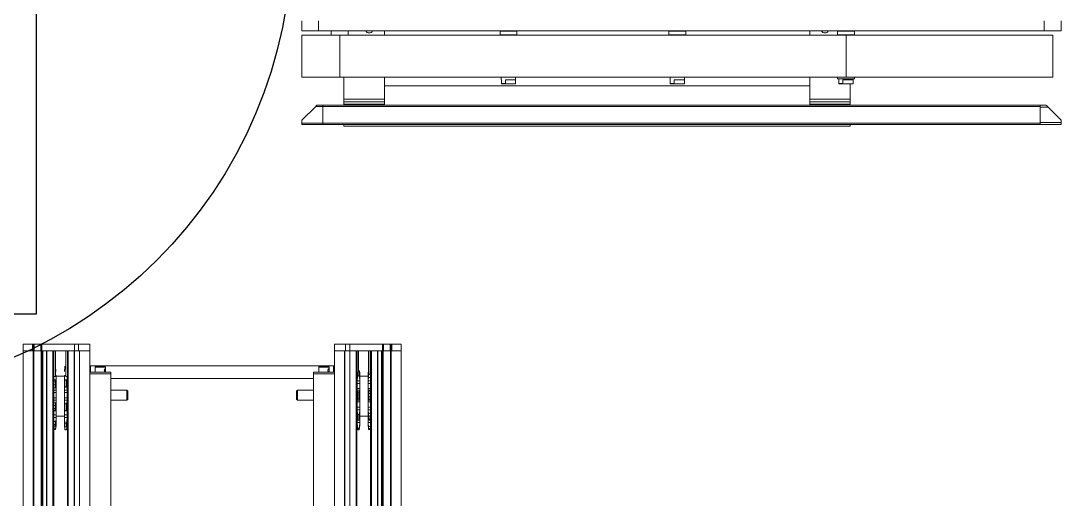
# Model space of a CAD drawing. Header units: millimetres. Extents: x -13874 to 5569, y -3136 to 4764.
# Drawn here: x 4167 to 5400, y 2787 to 3355 of the extents above; entities that cross this region are included whole.
import ezdxf

# ---------------------------------------------------------------- set-up
doc = ezdxf.new("R2010")
doc.units = ezdxf.units.MM

# ---------------------------------------------------------------- blocks, each defined once
blk = doc.blocks.new('rhryh')
at = {"color": 2, "elevation": -692.2}
blk.add_lwpolyline([(88564.2, 108253.9), (89464.2, 108253.9), (89464.2, 108293.9), (88564.2, 108293.9)], close=True, dxfattribs=at)
at = {"color": 1}
blk.add_circle((89014.2, 108497.4, -909), 546.2, dxfattribs=at)
blk = doc.blocks.new('tryhytr')
at = {"color": 7, "linetype": 'Continuous', "lineweight": 15}
for p, q in [((103152.7, 67087.5, -498.1), (103752.7, 67087.5, -498.1)), ((103152.7, 67087.5, -498.1), (103152.7, 67085.5, -498.1)), ((103752.7, 67087.5, -498.1), (103752.7, 67085.5, -498.1)), ((102902.7, 67083, -498.1), (102902.7, 67085.5, -498.1)), ((102927.7, 67085.5, -498.1), (102902.7, 67085.5, -498.1)), ((102927.7, 67083, -498.1), (102902.7, 67083, -498.1)), ((102902.7, 67080.5, -498.1), (102902.7, 67083, -498.1)), ((102918.2, 67065, -498.1), (102902.7, 67080.5, -498.1)), ((103777.7, 67085.5, -498.1), (102927.7, 67085.5, -498.1)), ((102927.7, 67084, -498.1), (102927.7, 67085.5, -498.1)), ((103777.7, 67084, -498.1), (102927.7, 67084, -498.1)), ((102927.7, 67064, -498.1), (102927.7, 67084, -498.1)), ((103777.7, 67085.5, -498.1), (103802.7, 67085.5, -498.1)), ((103777.7, 67085.5, -498.1), (103777.7, 67084, -498.1)), ((103777.7, 67084, -498.1), (103777.7, 67085.5, -498.1)), ((103777.7, 67084, -498.1), (103802.7, 67084, -498.1)), ((103777.7, 67084, -498.1), (103777.7, 67064, -498.1)), ((103786.2, 67064, -498.1), (103802.7, 67080.5, -498.1)), ((103802.7, 67085.5, -498.1), (103802.7, 67084, -498.1)), ((103802.7, 67084, -498.1), (103802.7, 67080.5, -498.1)), ((102927.7, 67065, -498.1), (102918.2, 67065, -498.1)), ((102927.7, 67062.5, -498.1), (102920.7, 67062.5, -498.1)), ((103777.7, 67064, -498.1), (102927.7, 67064, -498.1)), ((102927.7, 67062.5, -498.1), (102927.7, 67064, -498.1)), ((103777.7, 67062.5, -498.1), (102927.7, 67062.5, -498.1)), ((103152.7, 67062.5, -498.1), (103152.7, 67061.5, -498.1)), ((103200.7, 67061.5, -498.1), (103152.7, 67061.5, -498.1)), ((103152.7, 67061.5, -498.1), (103152.7, 67058.5, -498.1)), ((103200.7, 67062.5, -498.1), (103200.7, 67061.5, -498.1)), ((103200.7, 67061.5, -498.1), (103200.7, 67058.5, -498.1)), ((103704.7, 67062.5, -498.1), (103704.7, 67061.5, -498.1)), ((103704.7, 67061.5, -498.1), (103752.7, 67061.5, -498.1)), ((103704.7, 67061.5, -498.1), (103704.7, 67058.5, -498.1)), ((103752.7, 67062.5, -498.1), (103752.7, 67061.5, -498.1)), ((103752.7, 67061.5, -498.1), (103752.7, 67058.5, -498.1)), ((103777.7, 67064, -498.1), (103777.7, 67062.5, -498.1)), ((103777.7, 67064, -498.1), (103786.2, 67064, -498.1)), ((103777.7, 67062.5, -498.1), (103777.7, 67064, -498.1)), ((103777.7, 67062.5, -498.1), (103784.7, 67062.5, -498.1)), ((103200.7, 67058.5, -498.1), (103152.7, 67058.5, -498.1)), ((103152.7, 67058.5, -498.1), (103152.7, 67055.5, -498.1)), ((103200.7, 67055.5, -498.1), (103152.7, 67055.5, -498.1)), ((103152.7, 67055.5, -498.1), (103152.7, 67037.5, -498.1)), ((103200.7, 67058.5, -498.1), (103200.7, 67055.5, -498.1)), ((103200.7, 67055.5, -498.1), (103200.7, 67029.5, -498.1)), ((103704.7, 67058.5, -498.1), (103752.7, 67058.5, -498.1)), ((103704.7, 67058.5, -498.1), (103704.7, 67055.5, -498.1)), ((103704.7, 67055.5, -498.1), (103752.7, 67055.5, -498.1)), ((103704.7, 67055.5, -498.1), (103704.7, 67029.5, -498.1)), ((103752.7, 67058.5, -498.1), (103752.7, 67055.5, -498.1)), ((103752.7, 67055.5, -498.1), (103752.7, 67029.5, -498.1)), ((103149.3, 67032.5, -498.1), (103149.3, 67037, -498.1)), ((103160.9, 67037.5, -498.1), (103149.7, 67037.5, -498.1)), ((103160.9, 67037.5, -498.1), (103165.6, 67037.5, -498.1)), ((103161.4, 67037, -498.1), (103160.9, 67037.5, -498.1)), ((103166.1, 67037, -498.1), (103161.4, 67037, -498.1)), ((103161.4, 67037, -498.1), (103161.4, 67032.5, -498.1)), ((103166.1, 67032.5, -498.1), (103166.1, 67037, -498.1)), ((103200.7, 67039.5, -498.1), (103704.7, 67039.5, -498.1)), ((103349.3, 67032.5, -498.1), (103349.3, 67037, -498.1)), ((103360.9, 67037.5, -498.1), (103349.7, 67037.5, -498.1)), ((103360.9, 67037.5, -498.1), (103365.6, 67037.5, -498.1)), ((103361.4, 67037, -498.1), (103360.9, 67037.5, -498.1)), ((103366.1, 67037, -498.1), (103361.4, 67037, -498.1)), ((103361.4, 67037, -498.1), (103361.4, 67032.5, -498.1)), ((103366.1, 67032.5, -498.1), (103366.1, 67037, -498.1)), ((103549.3, 67032.5, -498.1), (103549.3, 67037, -498.1)), ((103560.9, 67037.5, -498.1), (103549.7, 67037.5, -498.1)), ((103560.9, 67037.5, -498.1), (103565.6, 67037.5, -498.1)), ((103561.4, 67037, -498.1), (103560.9, 67037.5, -498.1)), ((103566.1, 67037, -498.1), (103561.4, 67037, -498.1)), ((103561.4, 67037, -498.1), (103561.4, 67032.5, -498.1)), ((103566.1, 67032.5, -498.1), (103566.1, 67037, -498.1)), ((102912.7, 67029.5, -498.1), (102912.7, 66979.5, -498.1)), ((103157.7, 67029.5, -498.1), (102912.7, 67029.5, -498.1)), ((103147.7, 67031.5, -498.1), (103147.7, 67029.5, -498.1)), ((103167.7, 67031.5, -498.1), (103147.7, 67031.5, -498.1)), ((103149.2, 67032.5, -498.1), (103149.2, 67031.5, -498.1)), ((103161.4, 67032.5, -498.1), (103149.2, 67032.5, -498.1)), ((103157.7, 66979.5, -498.1), (103157.7, 67029.5, -498.1)), ((103757.7, 67029.5, -498.1), (103157.7, 67029.5, -498.1)), ((103166.2, 67032.5, -498.1), (103166.1, 67032.5, -498.1)), ((103166.2, 67031.5, -498.1), (103166.2, 67032.5, -498.1)), ((103167.7, 67029.5, -498.1), (103167.7, 67031.5, -498.1)), ((103349.2, 67032.5, -498.1), (103349.2, 67029.6, -498.1)), ((103361.4, 67032.5, -498.1), (103349.2, 67032.5, -498.1)), ((103352.6, 67029.6, -498.1), (103349.2, 67029.6, -498.1)), ((103349.6, 67029.6, -498.1), (103349.6, 67029.5, -498.1)), ((103366.2, 67029.6, -498.1), (103352.6, 67029.6, -498.1)), ((103365.8, 67029.5, -498.1), (103365.8, 67029.6, -498.1)), ((103366.2, 67032.5, -498.1), (103366.1, 67032.5, -498.1)), ((103366.2, 67029.6, -498.1), (103366.2, 67032.5, -498.1)), ((103549.2, 67032.5, -498.1), (103549.2, 67029.6, -498.1)), ((103561.4, 67032.5, -498.1), (103549.2, 67032.5, -498.1)), ((103552.6, 67029.6, -498.1), (103549.2, 67029.6, -498.1)), ((103549.6, 67029.6, -498.1), (103549.6, 67029.5, -498.1)), ((103566.2, 67029.6, -498.1), (103552.6, 67029.6, -498.1)), ((103565.8, 67029.5, -498.1), (103565.8, 67029.6, -498.1)), ((103566.2, 67032.5, -498.1), (103566.1, 67032.5, -498.1)), ((103566.2, 67029.6, -498.1), (103566.2, 67032.5, -498.1)), ((103757.7, 66979.5, -498.1), (103757.7, 67029.5, -498.1)), ((103802.7, 67029.5, -498.1), (103757.7, 67029.5, -498.1)), ((103802.7, 66979.5, -498.1), (103802.7, 67029.5, -498.1)), ((103157.7, 66979.5, -498.1), (102912.7, 66979.5, -498.1)), ((103148.2, 66979.5, -498.1), (103147.7, 66979, -498.1)), ((103147.7, 66979, -498.1), (103147.7, 66975, -498.1)), ((103151.8, 66979, -498.1), (103147.7, 66979, -498.1)), ((103147.7, 66975, -498.1), (103148.2, 66974.5, -498.1)), ((103147.7, 66975, -498.1), (103167.7, 66975, -498.1)), ((103167.7, 66979, -498.1), (103151.8, 66979, -498.1)), ((103757.7, 66979.5, -498.1), (103157.7, 66979.5, -498.1)), ((103167.7, 66979, -498.1), (103167.2, 66979.5, -498.1)), ((103167.2, 66974.5, -498.1), (103167.7, 66975, -498.1)), ((103167.7, 66975, -498.1), (103167.7, 66979, -498.1)), ((103200.7, 66979.5, -498.1), (103200.7, 66974.5, -498.1)), ((103348.2, 66979.5, -498.1), (103347.7, 66979, -498.1)), ((103347.7, 66979, -498.1), (103347.7, 66975, -498.1)), ((103351.8, 66979, -498.1), (103347.7, 66979, -498.1)), ((103347.7, 66975, -498.1), (103348.2, 66974.5, -498.1)), ((103347.7, 66975, -498.1), (103367.7, 66975, -498.1)), ((103367.7, 66979, -498.1), (103351.8, 66979, -498.1)), ((103367.7, 66979, -498.1), (103367.2, 66979.5, -498.1)), ((103367.2, 66974.5, -498.1), (103367.7, 66975, -498.1)), ((103367.7, 66975, -498.1), (103367.7, 66979, -498.1)), ((103548.2, 66979.5, -498.1), (103547.7, 66979, -498.1)), ((103547.7, 66979, -498.1), (103547.7, 66975, -498.1)), ((103551.8, 66979, -498.1), (103547.7, 66979, -498.1)), ((103547.7, 66975, -498.1), (103548.2, 66974.5, -498.1)), ((103547.7, 66975, -498.1), (103567.7, 66975, -498.1)), ((103567.7, 66979, -498.1), (103551.8, 66979, -498.1)), ((103567.7, 66979, -498.1), (103567.2, 66979.5, -498.1)), ((103567.2, 66974.5, -498.1), (103567.7, 66975, -498.1)), ((103567.7, 66975, -498.1), (103567.7, 66979, -498.1)), ((103704.7, 66979.5, -498.1), (103704.7, 66974.5, -498.1)), ((103747.7, 66979.5, -498.1), (103747.7, 66974.5, -498.1)), ((103802.7, 66979.5, -498.1), (103757.7, 66979.5, -498.1)), ((103767.7, 66974.5, -498.1), (103767.7, 66979.5, -498.1)), ((102902.7, 66962.5, -498.1), (102902.7, 66974.5, -498.1)), ((102902.7, 66974.5, -498.1), (102922.7, 66974.5, -498.1)), ((102922.7, 66974.5, -498.1), (102922.7, 66962.5, -498.1)), ((102922.7, 66974.5, -498.1), (103782.7, 66974.5, -498.1)), ((103782.7, 66962.5, -498.1), (103782.7, 66974.5, -498.1)), ((103782.7, 66974.5, -498.1), (103802.7, 66974.5, -498.1)), ((103802.7, 66974.5, -498.1), (103802.7, 66962.5, -498.1))]:
    blk.add_line(p, q, dxfattribs=at)
for centre in [(103182.7, 66972.5, -498.1), (103722.7, 66972.5, -498.1)]:
    blk.add_arc(centre, 4.5, 26.3878, 153.6122, dxfattribs=at)
for points, knots in [([(102920.7, 67062.5, -498.1), (102920.7, 67062.5, -498.1), (102920.6, 67062.6, -498.1), (102920.4, 67062.8, -498.1), (102920.1, 67063.1, -498.1), (102919.7, 67063.5, -498.1), (102919.2, 67064, -498.1), (102918.8, 67064.4, -498.1), (102918.4, 67064.8, -498.1), (102918.2, 67065, -498.1)], [0, 0, 0, 0, 0.139754, 0.278865, 0.375906, 0.57127, 0.688331, 0.805336, 1, 1, 1, 1]), ([(103786.2, 67064, -498.1), (103786.1, 67063.9, -498.1), (103785.9, 67063.7, -498.1), (103785.7, 67063.5, -498.1), (103785.4, 67063.2, -498.1), (103785.2, 67063, -498.1), (103785, 67062.8, -498.1), (103784.9, 67062.7, -498.1), (103784.8, 67062.6, -498.1), (103784.7, 67062.5, -498.1), (103784.7, 67062.5, -498.1), (103784.7, 67062.5, -498.1)], [0, 0, 0, 0, 0.131349, 0.26271, 0.394134, 0.523246, 0.630102, 0.720922, 0.79954, 0.941331, 1, 1, 1, 1]), ([(103149.7, 67037.5, -498.1), (103149.7, 67037.5, -498.1), (103149.6, 67037.3, -498.1), (103149.4, 67037.2, -498.1), (103149.3, 67037, -498.1)], [0, 0, 0, 0, 0.01018, 1, 1, 1, 1]), ([(103165.6, 67037.5, -498.1), (103165.6, 67037.5, -498.1), (103165.8, 67037.3, -498.1), (103165.9, 67037.2, -498.1), (103166.1, 67037, -498.1)], [0, 0, 0, 0, 0.0101563, 1, 1, 1, 1]), ([(103349.7, 67037.5, -498.1), (103349.7, 67037.5, -498.1), (103349.6, 67037.3, -498.1), (103349.4, 67037.2, -498.1), (103349.3, 67037, -498.1)], [0, 0, 0, 0, 0.010174, 1, 1, 1, 1]), ([(103365.6, 67037.5, -498.1), (103365.6, 67037.5, -498.1), (103365.8, 67037.3, -498.1), (103365.9, 67037.2, -498.1), (103366.1, 67037, -498.1)], [0, 0, 0, 0, 0.010174, 1, 1, 1, 1]), ([(103549.7, 67037.5, -498.1), (103549.7, 67037.5, -498.1), (103549.6, 67037.3, -498.1), (103549.4, 67037.2, -498.1), (103549.3, 67037, -498.1)], [0, 0, 0, 0, 0.010174, 1, 1, 1, 1]), ([(103565.6, 67037.5, -498.1), (103565.6, 67037.5, -498.1), (103565.8, 67037.3, -498.1), (103565.9, 67037.2, -498.1), (103566.1, 67037, -498.1)], [0, 0, 0, 0, 0.010174, 1, 1, 1, 1])]:
    blk.add_open_spline(points, degree=3, knots=knots, dxfattribs=at)

msp = doc.modelspace()

# ---------------------------------------------------------------- linework, layer by layer
at = {"color": 7, "linetype": 'Continuous', "lineweight": 15}
for p, q in [((4169.9, 2971.1, 800.6), (4169.9, 2963.1, 800.6)), ((4169.9, 2971.1, 800.6), (4180.9, 2971.1, 800.6)), ((4180.9, 2963.1, 800.6), (4169.9, 2963.1, 800.6)), ((4169.9, 2613.1, 800.6), (4169.9, 2963.1, 800.6)), ((4180.9, 2963.1, 800.6), (4180.9, 2971.1, 800.6)), ((4180.9, 2971.1, 800.6), (4181.9, 2971.1, 800.6)), ((4181.9, 2963.1, 800.6), (4180.9, 2963.1, 800.6)), ((4181.9, 2963.1, 800.6), (4181.9, 2971.1, 800.6)), ((4181.9, 2971.1, 800.6), (4182.9, 2971.1, 800.6)), ((4181.9, 2963.1, 800.6), (4181.9, 1963.1, 800.6)), ((4182.4, 2963.1, 800.6), (4181.9, 2963.1, 800.6)), ((4191.4, 2963.1, 800.6), (4182.4, 2963.1, 800.6)), ((4182.4, 2963.1, 800.6), (4182.4, 1963.1, 800.6)), ((4182.9, 2971.1, 800.6), (4182.9, 2963.1, 800.6)), ((4182.9, 2971.1, 800.6), (4190.9, 2971.1, 800.6)), ((4190.9, 2963.1, 800.6), (4182.9, 2963.1, 800.6)), ((4190.9, 2963.1, 800.6), (4190.9, 2971.1, 800.6)), ((4190.9, 2971.1, 800.6), (4191.9, 2971.1, 800.6)), ((4191.4, 2963.1, 800.6), (4191.4, 1963.1, 800.6)), ((4191.9, 2963.1, 800.6), (4191.4, 2963.1, 800.6)), ((4191.9, 2971.1, 800.6), (4191.9, 2963.1, 800.6)), ((4191.9, 2971.1, 800.6), (4230.7, 2971.1, 800.6)), ((4191.9, 2963.1, 800.6), (4191.9, 1963.1, 800.6)), ((4230.7, 2963.1, 800.6), (4191.9, 2963.1, 800.6)), ((4192.2, 2963.1, 800.6), (4192.2, 1963.1, 800.6)), ((4192.9, 2963.1, 800.6), (4192.9, 1963.1, 800.6)), ((4193.2, 2963.1, 800.6), (4193.2, 1963.1, 800.6)), ((4197.7, 2963.1, 800.6), (4197.7, 1963.1, 800.6)), ((4197.9, 2963.1, 800.6), (4197.9, 1963.1, 800.6)), ((4205.1, 2963.1, 800.6), (4197.9, 2963.1, 800.6)), ((4205.1, 2963.1, 800.6), (4205.1, 1963.1, 800.6)), ((4206.1, 2963.1, 800.6), (4206.1, 1963.1, 800.6)), ((4208.1, 2963.1, 800.6), (4208.1, 2932.9, 800.6)), ((4208.4, 2963.1, 800.6), (4208.4, 2933, 800.6)), ((4220.4, 2963.1, 800.6), (4220.4, 2933, 800.6)), ((4220.7, 2963.1, 800.6), (4220.7, 2932.9, 800.6)), ((4222.4, 1963.1, 800.6), (4222.4, 2963.1, 800.6)), ((4223.4, 2963.1, 800.6), (4223.4, 1963.1, 800.6)), ((4230.5, 2963.1, 800.6), (4223.4, 2963.1, 800.6)), ((4230.5, 2963.1, 800.6), (4230.5, 1963.1, 800.6)), ((4230.7, 2963.1, 800.6), (4230.7, 2971.1, 800.6)), ((4230.7, 2971.1, 800.6), (4235.7, 2971.1, 800.6)), ((4235.7, 2963.1, 800.6), (4230.7, 2963.1, 800.6)), ((4230.8, 2963.1, 800.6), (4230.8, 1963.1, 800.6)), ((4235.7, 2963.1, 800.6), (4230.8, 2963.1, 800.6)), ((4235.7, 2963.1, 800.6), (4235.7, 2971.1, 800.6)), ((4235.7, 2971.1, 800.6), (4248.9, 2971.1, 800.6)), ((4235.7, 2963.1, 800.6), (4248.9, 2963.1, 800.6)), ((4236.8, 2963.1, 800.6), (4236.8, 1963.1, 800.6)), ((4248.9, 2963.1, 800.6), (4236.9, 2963.1, 800.6)), ((4236.9, 2613.1, 800.6), (4236.9, 2963.1, 800.6)), ((4248.9, 2971.1, 800.6), (4248.9, 2963.1, 800.6)), ((4248.9, 2613.1, 800.6), (4248.9, 2963.1, 800.6)), ((4538.9, 2971.1, 800.6), (4538.9, 2963.1, 800.6)), ((4552.1, 2971.1, 800.6), (4538.9, 2971.1, 800.6)), ((4550.9, 2963.1, 800.6), (4538.9, 2963.1, 800.6)), ((4538.9, 2613.1, 800.6), (4538.9, 2963.1, 800.6)), ((4552.1, 2963.1, 800.6), (4538.9, 2963.1, 800.6)), ((4550.9, 2613.1, 800.6), (4550.9, 2963.1, 800.6)), ((4551, 2963.1, 800.6), (4551, 1963.1, 800.6)), ((4552.1, 2963.1, 800.6), (4552.1, 2971.1, 800.6)), ((4557.1, 2971.1, 800.6), (4552.1, 2971.1, 800.6)), ((4552.1, 2963.1, 800.6), (4557, 2963.1, 800.6)), ((4552.1, 2963.1, 800.6), (4557.1, 2963.1, 800.6)), ((4557, 2963.1, 800.6), (4557, 1963.1, 800.6)), ((4557.1, 2963.1, 800.6), (4557.1, 2971.1, 800.6)), ((4595.9, 2971.1, 800.6), (4557.1, 2971.1, 800.6)), ((4557.1, 2963.1, 800.6), (4595.9, 2963.1, 800.6)), ((4557.2, 2963.1, 800.6), (4557.2, 1963.1, 800.6)), ((4557.2, 2963.1, 800.6), (4564.4, 2963.1, 800.6)), ((4564.4, 2963.1, 800.6), (4564.4, 1963.1, 800.6)), ((4565.4, 2963.1, 800.6), (4565.4, 1963.1, 800.6)), ((4567.4, 2963.1, 800.6), (4567.4, 2938.2, 800.6)), ((4579.4, 2963.1, 800.6), (4579.4, 2937.4, 800.6)), ((4581.7, 1963.1, 800.6), (4581.7, 2963.1, 800.6)), ((4582.7, 2963.1, 800.6), (4582.7, 1963.1, 800.6)), ((4582.7, 2963.1, 800.6), (4589.8, 2963.1, 800.6)), ((4589.8, 2963.1, 800.6), (4589.8, 1963.1, 800.6)), ((4590.1, 2963.1, 800.6), (4590.1, 1963.1, 800.6)), ((4594.6, 2963.1, 800.6), (4594.6, 1963.1, 800.6)), ((4594.8, 2963.1, 800.6), (4594.8, 1963.1, 800.6)), ((4595.6, 2963.1, 800.6), (4595.6, 1963.1, 800.6)), ((4595.9, 2971.1, 800.6), (4595.9, 2963.1, 800.6)), ((4596.9, 2971.1, 800.6), (4595.9, 2971.1, 800.6)), ((4595.9, 2963.1, 800.6), (4595.9, 1963.1, 800.6)), ((4595.9, 2963.1, 800.6), (4596.4, 2963.1, 800.6)), ((4596.4, 2963.1, 800.6), (4596.4, 1963.1, 800.6)), ((4596.4, 2963.1, 800.6), (4605.4, 2963.1, 800.6)), ((4596.9, 2963.1, 800.6), (4596.9, 2971.1, 800.6)), ((4604.9, 2971.1, 800.6), (4596.9, 2971.1, 800.6)), ((4596.9, 2963.1, 800.6), (4604.9, 2963.1, 800.6)), ((4604.9, 2971.1, 800.6), (4604.9, 2963.1, 800.6)), ((4605.9, 2971.1, 800.6), (4604.9, 2971.1, 800.6)), ((4605.4, 2963.1, 800.6), (4605.4, 1963.1, 800.6)), ((4605.4, 2963.1, 800.6), (4605.9, 2963.1, 800.6)), ((4605.9, 2963.1, 800.6), (4605.9, 2971.1, 800.6)), ((4606.9, 2971.1, 800.6), (4605.9, 2971.1, 800.6)), ((4605.9, 2963.1, 800.6), (4605.9, 1963.1, 800.6)), ((4605.9, 2963.1, 800.6), (4606.9, 2963.1, 800.6)), ((4606.9, 2963.1, 800.6), (4606.9, 2971.1, 800.6)), ((4617.9, 2971.1, 800.6), (4606.9, 2971.1, 800.6)), ((4617.9, 2963.1, 800.6), (4606.9, 2963.1, 800.6)), ((4617.9, 2971.1, 800.6), (4617.9, 2963.1, 800.6)), ((4617.9, 2613.1, 800.6), (4617.9, 2963.1, 800.6)), ((4208.5, 2941.7, 800.6), (4208.8, 2938.8, 800.6)), ((4219.4, 2943.8, 800.6), (4218.9, 2938.8, 800.6)), ((4219.4, 2944.9, 800.6), (4219.4, 2943.8, 800.6)), ((4219.4, 2943.8, 800.6), (4220.4, 2943.8, 800.6)), ((4248.9, 2944.6, 800.6), (4249.9, 2945.6, 800.6)), ((4273.9, 2938.1, 800.6), (4248.9, 2938.1, 800.6)), ((4248.9, 2936.1, 800.6), (4273.9, 2936.1, 800.6)), ((4249.9, 2945.6, 800.6), (4537.9, 2945.6, 800.6)), ((4249.9, 2938.1, 800.6), (4249.9, 2945.6, 800.6)), ((4255.4, 2944.1, 800.6), (4256.4, 2945.1, 800.6)), ((4255.4, 2938.1, 800.6), (4255.4, 2944.1, 800.6)), ((4255.4, 2944.1, 800.6), (4267.4, 2944.1, 800.6)), ((4266.4, 2945.1, 800.6), (4256.4, 2945.1, 800.6)), ((4266.4, 2945.1, 800.6), (4267.4, 2944.1, 800.6)), ((4267.4, 2944.1, 800.6), (4267.4, 2939.4, 800.6)), ((4267.4, 2939.4, 800.6), (4267.4, 2938.1, 800.6)), ((4273.9, 2936.1, 800.6), (4273.9, 2938.1, 800.6)), ((4273.9, 2936.1, 800.6), (4273.9, 2760.1, 800.6)), ((4538.9, 2938.1, 800.6), (4513.9, 2938.1, 800.6)), ((4513.9, 2938.1, 800.6), (4513.9, 2936.1, 800.6)), ((4513.9, 2936.1, 800.6), (4538.9, 2936.1, 800.6)), ((4513.9, 2760.1, 800.6), (4513.9, 2936.1, 800.6)), ((4520.4, 2944.1, 800.6), (4521.4, 2945.1, 800.6)), ((4520.4, 2938.1, 800.6), (4520.4, 2944.1, 800.6)), ((4520.4, 2944.1, 800.6), (4524.5, 2944.1, 800.6)), ((4524.8, 2945.1, 800.6), (4521.4, 2945.1, 800.6)), ((4524.5, 2944.1, 800.6), (4532.4, 2944.1, 800.6)), ((4531.4, 2945.1, 800.6), (4524.8, 2945.1, 800.6)), ((4531.4, 2945.1, 800.6), (4532.4, 2944.1, 800.6)), ((4532.4, 2944.1, 800.6), (4532.4, 2939.4, 800.6)), ((4532.4, 2939.4, 800.6), (4532.4, 2938.1, 800.6)), ((4537.9, 2945.6, 800.6), (4538.9, 2944.6, 800.6)), ((4537.9, 2945.6, 800.6), (4537.9, 2938.1, 800.6)), ((4566.4, 2937.9, 800.6), (4566.4, 2933.6, 800.6)), ((4568.3, 2940, 800.6), (4567.4, 2940, 800.6)), ((4568.3, 2933.6, 800.6), (4568.3, 2940, 800.6)), ((4568.3, 2940, 800.6), (4568.8, 2937.6, 800.6)), ((4568.9, 2937.4, 800.6), (4568.9, 2928.9, 800.6)), ((4579.2, 2939.1, 800.6), (4578.9, 2937.6, 800.6)), ((4578.9, 2937.4, 800.6), (4578.9, 2928.9, 800.6)), ((4579.3, 2939.4, 800.6), (4579.4, 2939.4, 800.6)), ((4579.4, 2935.5, 800.6), (4579.4, 2938, 800.6)), ((4581.3, 2935.5, 800.6), (4579.4, 2935.5, 800.6)), ((4581.3, 2937.9, 800.6), (4581.3, 2935.5, 800.6)), ((4206.1, 2932.9, 800.6), (4208.1, 2932.9, 800.6)), ((4206.2, 2928.3, 800.6), (4206.1, 2928.1, 800.6)), ((4206.2, 2928.3, 800.6), (4208.5, 2928.3, 800.6)), ((4206.4, 2922.8, 800.6), (4206.4, 2926.4, 800.6)), ((4206.4, 2926.4, 800.6), (4208.3, 2926.4, 800.6)), ((4208.3, 2922.8, 800.6), (4206.4, 2922.8, 800.6)), ((4208.3, 2926.4, 800.6), (4208.3, 2922.8, 800.6)), ((4208.9, 2927.8, 800.6), (4208.5, 2928.3, 800.6)), ((4208.9, 2933.9, 800.6), (4208.9, 2934.1, 800.6)), ((4208.9, 2928.9, 800.6), (4208.9, 2933.9, 800.6)), ((4208.9, 2933.1, 800.6), (4218.9, 2933.1, 800.6)), ((4208.9, 2927.8, 800.6), (4208.9, 2928.9, 800.6)), ((4208.9, 2917.4, 800.6), (4208.9, 2927.8, 800.6)), ((4218.9, 2934.1, 800.6), (4218.9, 2933.9, 800.6)), ((4218.9, 2928.9, 800.6), (4218.9, 2933.9, 800.6)), ((4221.9, 2928.9, 800.6), (4218.9, 2928.9, 800.6)), ((4218.9, 2928.9, 800.6), (4218.9, 2927.8, 800.6)), ((4218.9, 2927.8, 800.6), (4219.4, 2928.5, 800.6)), ((4218.9, 2917.4, 800.6), (4218.9, 2927.8, 800.6)), ((4219.4, 2928.5, 800.6), (4221.3, 2928.5, 800.6)), ((4219.4, 2928.5, 800.6), (4219.4, 2920.6, 800.6)), ((4220.7, 2932.9, 800.6), (4222.4, 2932.9, 800.6)), ((4221.3, 2920.6, 800.6), (4221.3, 2928.5, 800.6)), ((4221.3, 2928.5, 800.6), (4221.9, 2927.8, 800.6)), ((4221.9, 2928.9, 800.6), (4221.9, 2932.9, 800.6)), ((4221.9, 2927.8, 800.6), (4221.9, 2928.9, 800.6)), ((4221.9, 2917.4, 800.6), (4221.9, 2927.8, 800.6)), ((4513.9, 2930.6, 800.6), (4273.9, 2930.6, 800.6)), ((4566.1, 2932.9, 800.6), (4565.4, 2932.9, 800.6)), ((4566.4, 2933.6, 800.6), (4565.9, 2928.9, 800.6)), ((4565.9, 2932.9, 800.6), (4565.9, 2928.9, 800.6)), ((4565.9, 2928.9, 800.6), (4565.9, 2927.8, 800.6)), ((4568.9, 2927.8, 800.6), (4565.9, 2927.8, 800.6)), ((4565.9, 2927.8, 800.6), (4565.9, 2924.7, 800.6)), ((4565.9, 2924.7, 800.6), (4568.9, 2924.7, 800.6)), ((4565.9, 2924.7, 800.6), (4565.9, 2918.7, 800.6)), ((4568.3, 2933.6, 800.6), (4566.4, 2933.6, 800.6)), ((4568.9, 2928.9, 800.6), (4568.3, 2933.6, 800.6)), ((4578.9, 2933.1, 800.6), (4568.9, 2933.1, 800.6)), ((4568.9, 2928.9, 800.6), (4568.9, 2927.8, 800.6)), ((4568.9, 2924.7, 800.6), (4568.9, 2927.8, 800.6)), ((4568.9, 2924.7, 800.6), (4568.9, 2918.7, 800.6)), ((4578.9, 2928.9, 800.6), (4579.2, 2931.8, 800.6)), ((4578.9, 2928.9, 800.6), (4578.9, 2927.8, 800.6)), ((4578.9, 2927.8, 800.6), (4578.9, 2924.7, 800.6)), ((4578.9, 2924.7, 800.6), (4578.9, 2918.7, 800.6)), ((4579.2, 2931.8, 800.6), (4581.5, 2931.8, 800.6)), ((4581.5, 2931.8, 800.6), (4581.7, 2930.6, 800.6)), ((4581.7, 2932.9, 800.6), (4581.6, 2932.9, 800.6)), ((4206.1, 2918.6, 800.6), (4206.2, 2919.4, 800.6)), ((4206.2, 2919.4, 800.6), (4208.5, 2919.4, 800.6)), ((4208.5, 2919.4, 800.6), (4208.9, 2917.4, 800.6)), ((4208.9, 2916.6, 800.6), (4208.9, 2917.4, 800.6)), ((4208.9, 2913.8, 800.6), (4208.9, 2916.6, 800.6)), ((4208.9, 2907.4, 800.6), (4208.9, 2913.8, 800.6)), ((4219.4, 2920.6, 800.6), (4218.9, 2917.4, 800.6)), ((4218.9, 2916.6, 800.6), (4218.9, 2917.4, 800.6)), ((4221.9, 2916.6, 800.6), (4218.9, 2916.6, 800.6)), ((4218.9, 2916.6, 800.6), (4218.9, 2913.8, 800.6)), ((4218.9, 2913.8, 800.6), (4221.9, 2913.8, 800.6)), ((4218.9, 2907.4, 800.6), (4218.9, 2913.8, 800.6)), ((4219.4, 2920.6, 800.6), (4221.3, 2920.6, 800.6)), ((4221.9, 2917.4, 800.6), (4221.3, 2920.6, 800.6)), ((4221.9, 2916.6, 800.6), (4221.9, 2917.4, 800.6)), ((4221.9, 2913.8, 800.6), (4221.9, 2916.6, 800.6)), ((4221.9, 2907.4, 800.6), (4221.9, 2913.8, 800.6)), ((4273.9, 2916.6, 800.6), (4292.9, 2916.6, 800.6)), ((4292.9, 2916.6, 800.6), (4293.9, 2915.6, 800.6)), ((4292.9, 2916.6, 800.6), (4292.9, 2904.6, 800.6)), ((4293.9, 2905.6, 800.6), (4293.9, 2915.6, 800.6)), ((4493.9, 2915.6, 800.6), (4494.9, 2916.6, 800.6)), ((4493.9, 2915.6, 800.6), (4493.9, 2910.6, 800.6)), ((4493.9, 2910.6, 800.6), (4493.9, 2905.6, 800.6)), ((4494.9, 2916.6, 800.6), (4513.9, 2916.6, 800.6)), ((4494.9, 2910.6, 800.6), (4494.9, 2916.6, 800.6)), ((4494.9, 2904.6, 800.6), (4494.9, 2910.6, 800.6)), ((4568.9, 2918.7, 800.6), (4565.9, 2918.7, 800.6)), ((4565.9, 2918.7, 800.6), (4565.9, 2916.5, 800.6)), ((4565.9, 2916.5, 800.6), (4568.9, 2916.5, 800.6)), ((4565.9, 2916.5, 800.6), (4565.9, 2916.2, 800.6)), ((4565.9, 2916.2, 800.6), (4565.9, 2905.1, 800.6)), ((4565.9, 2916.2, 800.6), (4566.4, 2914.8, 800.6)), ((4568.3, 2914.8, 800.6), (4566.4, 2914.8, 800.6)), ((4566.4, 2914.8, 800.6), (4566.4, 2906.4, 800.6)), ((4568.3, 2914.8, 800.6), (4568.9, 2916.2, 800.6)), ((4568.3, 2906.4, 800.6), (4568.3, 2914.8, 800.6)), ((4568.9, 2916.5, 800.6), (4568.9, 2918.7, 800.6)), ((4568.9, 2916.5, 800.6), (4568.9, 2916.2, 800.6)), ((4568.9, 2916.2, 800.6), (4568.9, 2905.1, 800.6)), ((4578.9, 2918.7, 800.6), (4578.9, 2916.5, 800.6)), ((4578.9, 2916.5, 800.6), (4578.9, 2916.2, 800.6)), ((4579.2, 2915.3, 800.6), (4578.9, 2916.2, 800.6)), ((4578.9, 2916.2, 800.6), (4578.9, 2905.1, 800.6)), ((4581.5, 2915.3, 800.6), (4579.2, 2915.3, 800.6)), ((4579.4, 2908.7, 800.6), (4579.4, 2912.5, 800.6)), ((4579.4, 2912.5, 800.6), (4581.3, 2912.5, 800.6)), ((4581.3, 2912.5, 800.6), (4581.3, 2908.7, 800.6)), ((4581.7, 2915.7, 800.6), (4581.5, 2915.3, 800.6)), ((4206.2, 2901.8, 800.6), (4206.1, 2902.7, 800.6)), ((4208.5, 2901.8, 800.6), (4206.2, 2901.8, 800.6)), ((4206.4, 2898.4, 800.6), (4208.3, 2898.4, 800.6)), ((4206.4, 2894.8, 800.6), (4206.4, 2898.4, 800.6)), ((4208.3, 2898.4, 800.6), (4208.3, 2894.8, 800.6)), ((4208.9, 2903.8, 800.6), (4208.5, 2901.8, 800.6)), ((4208.9, 2904.6, 800.6), (4208.9, 2907.4, 800.6)), ((4208.9, 2903.8, 800.6), (4208.9, 2904.6, 800.6)), ((4208.9, 2893.4, 800.6), (4208.9, 2903.8, 800.6)), ((4221.9, 2907.4, 800.6), (4218.9, 2907.4, 800.6)), ((4218.9, 2907.4, 800.6), (4218.9, 2904.6, 800.6)), ((4218.9, 2904.6, 800.6), (4221.9, 2904.6, 800.6)), ((4218.9, 2903.8, 800.6), (4218.9, 2904.6, 800.6)), ((4218.9, 2893.4, 800.6), (4218.9, 2903.8, 800.6)), ((4218.9, 2903.8, 800.6), (4219.4, 2900.6, 800.6)), ((4219.4, 2900.6, 800.6), (4219.4, 2892.7, 800.6)), ((4219.4, 2900.6, 800.6), (4221.3, 2900.6, 800.6)), ((4221.3, 2900.6, 800.6), (4221.9, 2903.8, 800.6)), ((4221.3, 2892.7, 800.6), (4221.3, 2900.6, 800.6)), ((4221.9, 2904.6, 800.6), (4221.9, 2907.4, 800.6)), ((4221.9, 2903.8, 800.6), (4221.9, 2904.6, 800.6)), ((4221.9, 2893.4, 800.6), (4221.9, 2903.8, 800.6)), ((4292.9, 2904.6, 800.6), (4273.9, 2904.6, 800.6)), ((4293.9, 2905.6, 800.6), (4292.9, 2904.6, 800.6)), ((4494.9, 2904.6, 800.6), (4493.9, 2905.6, 800.6)), ((4513.9, 2904.6, 800.6), (4494.9, 2904.6, 800.6)), ((4566.4, 2906.4, 800.6), (4565.9, 2905.1, 800.6)), ((4565.9, 2905.1, 800.6), (4565.9, 2904.8, 800.6)), ((4568.9, 2904.8, 800.6), (4565.9, 2904.8, 800.6)), ((4565.9, 2904.8, 800.6), (4565.9, 2902.6, 800.6)), ((4565.9, 2902.6, 800.6), (4568.9, 2902.6, 800.6)), ((4565.9, 2902.6, 800.6), (4565.9, 2896.5, 800.6)), ((4568.3, 2906.4, 800.6), (4566.4, 2906.4, 800.6)), ((4568.9, 2905.1, 800.6), (4568.3, 2906.4, 800.6)), ((4568.9, 2905.1, 800.6), (4568.9, 2904.8, 800.6)), ((4568.9, 2902.6, 800.6), (4568.9, 2904.8, 800.6)), ((4568.9, 2902.6, 800.6), (4568.9, 2896.5, 800.6)), ((4578.9, 2905.1, 800.6), (4579.2, 2905.9, 800.6)), ((4578.9, 2905.1, 800.6), (4578.9, 2904.8, 800.6)), ((4578.9, 2904.8, 800.6), (4578.9, 2902.6, 800.6)), ((4578.9, 2902.6, 800.6), (4578.9, 2896.5, 800.6)), ((4579.2, 2905.9, 800.6), (4581.5, 2905.9, 800.6)), ((4581.3, 2908.7, 800.6), (4579.4, 2908.7, 800.6)), ((4581.5, 2905.9, 800.6), (4581.7, 2905.6, 800.6)), ((4206.1, 2893.2, 800.6), (4206.2, 2893, 800.6)), ((4208.5, 2893, 800.6), (4206.2, 2893, 800.6)), ((4208.3, 2894.8, 800.6), (4206.4, 2894.8, 800.6)), ((4208.5, 2893, 800.6), (4208.9, 2893.4, 800.6)), ((4208.9, 2892.3, 800.6), (4208.9, 2893.4, 800.6)), ((4208.9, 2887.4, 800.6), (4208.9, 2892.3, 800.6)), ((4208.9, 2884.3, 800.6), (4208.9, 2887.4, 800.6)), ((4218.9, 2885.6, 800.6), (4208.9, 2885.6, 800.6)), ((4219.4, 2892.7, 800.6), (4218.9, 2893.4, 800.6)), ((4218.9, 2893.4, 800.6), (4218.9, 2892.3, 800.6)), ((4218.9, 2892.3, 800.6), (4221.9, 2892.3, 800.6)), ((4218.9, 2887.4, 800.6), (4218.9, 2892.3, 800.6)), ((4221.9, 2887.4, 800.6), (4218.9, 2887.4, 800.6)), ((4218.9, 2887.4, 800.6), (4218.9, 2884.3, 800.6)), ((4219.4, 2892.7, 800.6), (4221.3, 2892.7, 800.6)), ((4221.9, 2893.4, 800.6), (4221.3, 2892.7, 800.6)), ((4221.9, 2892.3, 800.6), (4221.9, 2893.4, 800.6)), ((4221.9, 2887.4, 800.6), (4221.9, 2892.3, 800.6)), ((4221.9, 2884.3, 800.6), (4221.9, 2887.4, 800.6)), ((4222.4, 2885.6, 800.6), (4221.9, 2885.6, 800.6)), ((4565.9, 2885.6, 800.6), (4565.4, 2885.6, 800.6)), ((4568.9, 2896.5, 800.6), (4565.9, 2896.5, 800.6)), ((4565.9, 2896.5, 800.6), (4565.9, 2893.4, 800.6)), ((4565.9, 2893.4, 800.6), (4568.9, 2893.4, 800.6)), ((4565.9, 2893.4, 800.6), (4565.9, 2892.3, 800.6)), ((4565.9, 2892.3, 800.6), (4566.4, 2887.6, 800.6)), ((4565.9, 2892.3, 800.6), (4565.9, 2883.8, 800.6)), ((4568.3, 2887.6, 800.6), (4566.4, 2887.6, 800.6)), ((4566.4, 2887.6, 800.6), (4566.4, 2881.2, 800.6)), ((4568.3, 2887.6, 800.6), (4568.9, 2892.3, 800.6)), ((4568.3, 2881.2, 800.6), (4568.3, 2887.6, 800.6)), ((4568.9, 2893.4, 800.6), (4568.9, 2896.5, 800.6)), ((4568.9, 2893.4, 800.6), (4568.9, 2892.3, 800.6)), ((4568.9, 2892.3, 800.6), (4568.9, 2883.8, 800.6)), ((4578.9, 2885.6, 800.6), (4568.9, 2885.6, 800.6)), ((4578.9, 2896.5, 800.6), (4578.9, 2893.4, 800.6)), ((4578.9, 2893.4, 800.6), (4578.9, 2892.3, 800.6)), ((4579.2, 2889.4, 800.6), (4578.9, 2892.3, 800.6)), ((4578.9, 2892.3, 800.6), (4578.9, 2883.8, 800.6)), ((4581.5, 2889.4, 800.6), (4579.2, 2889.4, 800.6)), ((4579.4, 2882.8, 800.6), (4579.4, 2885.8, 800.6)), ((4579.4, 2885.8, 800.6), (4581.3, 2885.8, 800.6)), ((4581.3, 2885.8, 800.6), (4581.3, 2882.8, 800.6)), ((4581.7, 2890.6, 800.6), (4581.5, 2889.4, 800.6)), ((4206.2, 2879.5, 800.6), (4206.1, 2881, 800.6)), ((4206.1, 2875.9, 800.6), (4206.2, 2874.8, 800.6)), ((4206.2, 2871.7, 800.6), (4206.1, 2873.2, 800.6)), ((4208.5, 2879.5, 800.6), (4206.2, 2879.5, 800.6)), ((4206.4, 2874.2, 800.6), (4206.4, 2876.1, 800.6)), ((4206.4, 2876.1, 800.6), (4208.3, 2876.1, 800.6)), ((4208.3, 2874.2, 800.6), (4206.4, 2874.2, 800.6)), ((4208.3, 2873.8, 800.6), (4206.4, 2873.8, 800.6)), ((4208.3, 2876.1, 800.6), (4208.3, 2874.2, 800.6)), ((4208.9, 2883.1, 800.6), (4208.5, 2879.5, 800.6)), ((4208.5, 2874.8, 800.6), (4208.9, 2877.5, 800.6)), ((4208.9, 2875.2, 800.6), (4208.5, 2871.7, 800.6)), ((4208.9, 2883.1, 800.6), (4208.9, 2884.3, 800.6)), ((4208.9, 2877.5, 800.6), (4208.9, 2883.1, 800.6)), ((4208.9, 2876.4, 800.6), (4208.9, 2877.5, 800.6)), ((4208.9, 2875.2, 800.6), (4208.9, 2876.4, 800.6)), ((4218.9, 2884.3, 800.6), (4221.9, 2884.3, 800.6)), ((4218.9, 2883.1, 800.6), (4218.9, 2884.3, 800.6)), ((4218.9, 2883.1, 800.6), (4219.4, 2877.4, 800.6)), ((4218.9, 2877.5, 800.6), (4218.9, 2883.1, 800.6)), ((4219.4, 2873.2, 800.6), (4218.9, 2877.5, 800.6)), ((4218.9, 2877.5, 800.6), (4218.9, 2876.4, 800.6)), ((4218.9, 2875.2, 800.6), (4218.9, 2876.4, 800.6)), ((4218.9, 2875.2, 800.6), (4219.4, 2869.7, 800.6)), ((4219.4, 2877.4, 800.6), (4219.4, 2873.2, 800.6)), ((4219.4, 2877.4, 800.6), (4221.3, 2877.4, 800.6)), ((4219.4, 2873.2, 800.6), (4221.3, 2873.2, 800.6)), ((4221.3, 2877.4, 800.6), (4221.9, 2883.1, 800.6)), ((4221.9, 2877.5, 800.6), (4221.3, 2873.2, 800.6)), ((4221.3, 2873.2, 800.6), (4221.3, 2877.4, 800.6)), ((4221.3, 2869.7, 800.6), (4221.9, 2875.2, 800.6)), ((4221.9, 2883.1, 800.6), (4221.9, 2884.3, 800.6)), ((4221.9, 2877.5, 800.6), (4221.9, 2883.1, 800.6)), ((4221.9, 2876.4, 800.6), (4221.9, 2877.5, 800.6)), ((4221.9, 2875.2, 800.6), (4221.9, 2876.4, 800.6)), ((4566.4, 2881.2, 800.6), (4565.9, 2883.8, 800.6)), ((4565.9, 2883.8, 800.6), (4565.9, 2881, 800.6)), ((4568.9, 2881, 800.6), (4565.9, 2881, 800.6)), ((4565.9, 2881, 800.6), (4565.9, 2878.4, 800.6)), ((4565.9, 2878.4, 800.6), (4568.9, 2878.4, 800.6)), ((4565.9, 2878.4, 800.6), (4565.9, 2877.1, 800.6)), ((4565.9, 2877.1, 800.6), (4566.4, 2871.2, 800.6)), ((4565.9, 2877.1, 800.6), (4565.9, 2875.2, 800.6)), ((4566.4, 2869.7, 800.6), (4565.9, 2875.2, 800.6)), ((4568.3, 2881.2, 800.6), (4566.4, 2881.2, 800.6)), ((4568.9, 2883.8, 800.6), (4568.3, 2881.2, 800.6)), ((4568.3, 2871.2, 800.6), (4568.9, 2877.1, 800.6)), ((4568.9, 2875.2, 800.6), (4568.3, 2869.7, 800.6)), ((4568.9, 2883.8, 800.6), (4568.9, 2881, 800.6)), ((4568.9, 2878.4, 800.6), (4568.9, 2881, 800.6)), ((4568.9, 2878.4, 800.6), (4568.9, 2877.1, 800.6)), ((4568.9, 2877.1, 800.6), (4568.9, 2875.2, 800.6)), ((4578.9, 2883.8, 800.6), (4579.2, 2882.2, 800.6)), ((4578.9, 2883.8, 800.6), (4578.9, 2881, 800.6)), ((4578.9, 2881, 800.6), (4578.9, 2878.4, 800.6)), ((4578.9, 2878.4, 800.6), (4578.9, 2877.1, 800.6)), ((4579.2, 2873.4, 800.6), (4578.9, 2877.1, 800.6)), ((4578.9, 2877.1, 800.6), (4578.9, 2875.2, 800.6)), ((4578.9, 2875.2, 800.6), (4579.2, 2871.7, 800.6)), ((4581.5, 2873.4, 800.6), (4579.2, 2873.4, 800.6)), ((4581.4, 2881.8, 800.6), (4579.3, 2881.8, 800.6)), ((4581.3, 2882.8, 800.6), (4579.4, 2882.8, 800.6)), ((4581.5, 2882.2, 800.6), (4581.7, 2882.9, 800.6)), ((4581.7, 2874.9, 800.6), (4581.5, 2873.4, 800.6)), ((4581.5, 2871.7, 800.6), (4581.7, 2873.2, 800.6)), ((4208.5, 2871.7, 800.6), (4206.2, 2871.7, 800.6)), ((4208.3, 2869.9, 800.6), (4206.4, 2869.9, 800.6)), ((4219.4, 2869.7, 800.6), (4221.3, 2869.7, 800.6)), ((4568.3, 2871.2, 800.6), (4566.4, 2871.2, 800.6)), ((4566.4, 2871.2, 800.6), (4566.4, 2869.7, 800.6)), ((4568.3, 2869.7, 800.6), (4566.4, 2869.7, 800.6)), ((4568.3, 2869.7, 800.6), (4568.3, 2871.2, 800.6)), ((4579.4, 2869.9, 800.6), (4579.4, 2870.6, 800.6)), ((4579.4, 2870.6, 800.6), (4581.3, 2870.6, 800.6)), ((4581.3, 2869.9, 800.6), (4579.4, 2869.9, 800.6)), ((4581.3, 2869.9, 800.6), (4579.4, 2869.9, 800.6)), ((4581.3, 2870.6, 800.6), (4581.3, 2869.9, 800.6))]:
    msp.add_line(p, q, dxfattribs=at)
at = {"color": 8, "linetype": 'Continuous', "lineweight": 15}
for p, q in [((4567.1, 2963.1, 800.6), (4567.1, 2937.9, 800.6)), ((4579.7, 2963.1, 800.6), (4579.7, 2937.9, 800.6)), ((4208.4, 2941.7, 800.6), (4208.5, 2941.7, 800.6)), ((4208.9, 2928.9, 800.6), (4206.1, 2928.9, 800.6)), ((4208.4, 2933.9, 800.6), (4208.9, 2933.9, 800.6)), ((4218.9, 2933.9, 800.6), (4220.4, 2933.9, 800.6)), ((4581.7, 2927.8, 800.6), (4578.9, 2927.8, 800.6)), ((4578.9, 2924.7, 800.6), (4581.7, 2924.7, 800.6)), ((4208.9, 2916.6, 800.6), (4206.1, 2916.6, 800.6)), ((4206.1, 2913.8, 800.6), (4208.9, 2913.8, 800.6)), ((4581.7, 2918.7, 800.6), (4578.9, 2918.7, 800.6)), ((4578.9, 2916.5, 800.6), (4581.7, 2916.5, 800.6)), ((4208.9, 2907.4, 800.6), (4206.1, 2907.4, 800.6)), ((4206.1, 2904.6, 800.6), (4208.9, 2904.6, 800.6)), ((4581.7, 2904.8, 800.6), (4578.9, 2904.8, 800.6)), ((4578.9, 2902.6, 800.6), (4581.7, 2902.6, 800.6)), ((4206.1, 2892.3, 800.6), (4208.9, 2892.3, 800.6)), ((4208.9, 2887.4, 800.6), (4206.1, 2887.4, 800.6)), ((4581.7, 2896.5, 800.6), (4578.9, 2896.5, 800.6)), ((4578.9, 2893.4, 800.6), (4581.7, 2893.4, 800.6)), ((4206.1, 2884.3, 800.6), (4208.9, 2884.3, 800.6)), ((4208.7, 2876.4, 800.6), (4208.9, 2876.4, 800.6)), ((4218.9, 2876.4, 800.6), (4219, 2876.4, 800.6)), ((4221.7, 2876.4, 800.6), (4221.9, 2876.4, 800.6)), ((4581.7, 2881, 800.6), (4578.9, 2881, 800.6)), ((4578.9, 2878.4, 800.6), (4581.7, 2878.4, 800.6))]:
    msp.add_line(p, q, dxfattribs=at)
at = {"color": 7, "linetype": 'Continuous', "lineweight": 15}
for points, knots in [([(4267.1, 2938.1, 800.6), (4267.1, 2938.1, 800.6), (4267.3, 2938.2, 800.6), (4267.3, 2938.5, 800.6), (4267.4, 2939, 800.6), (4267.4, 2939.6, 800.6), (4267.4, 2940.3, 800.6), (4267.4, 2940.9, 800.6), (4267.4, 2941.5, 800.6), (4267.3, 2941.9, 800.6), (4267.2, 2942.1, 800.6), (4267, 2942.1, 800.6), (4266.7, 2941.9, 800.6), (4266.4, 2941.5, 800.6), (4266.2, 2940.9, 800.6), (4266.1, 2940.3, 800.6), (4266.2, 2939.6, 800.6), (4266.3, 2939, 800.6), (4266.6, 2938.5, 800.6), (4266.8, 2938.2, 800.6), (4267, 2938.1, 800.6), (4267.1, 2938.1, 800.6)], [0, 0, 0, 0, 0.0517209, 0.1033813, 0.1566623, 0.2114466, 0.2643629, 0.3148846, 0.3662413, 0.4202722, 0.4748106, 0.526978, 0.5776516, 0.6296789, 0.6840651, 0.7383007, 0.7897473, 0.8402526, 0.8929656, 0.9477133, 1, 1, 1, 1]), ([(4532.1, 2938.1, 800.6), (4532.1, 2938.1, 800.6), (4532.3, 2938.2, 800.6), (4532.3, 2938.5, 800.6), (4532.4, 2939, 800.6), (4532.4, 2939.6, 800.6), (4532.4, 2940.3, 800.6), (4532.4, 2940.9, 800.6), (4532.4, 2941.5, 800.6), (4532.3, 2941.9, 800.6), (4532.2, 2942.1, 800.6), (4532, 2942.1, 800.6), (4531.7, 2941.9, 800.6), (4531.4, 2941.5, 800.6), (4531.2, 2940.9, 800.6), (4531.1, 2940.3, 800.6), (4531.2, 2939.6, 800.6), (4531.3, 2939, 800.6), (4531.6, 2938.5, 800.6), (4531.8, 2938.2, 800.6), (4532, 2938.1, 800.6), (4532.1, 2938.1, 800.6)], [0, 0, 0, 0, 0.051721, 0.103382, 0.156663, 0.211447, 0.264363, 0.314885, 0.366241, 0.420272, 0.474811, 0.526978, 0.577652, 0.629679, 0.684065, 0.738301, 0.789747, 0.840253, 0.892966, 0.947714, 1, 1, 1, 1]), ([(4579.2, 2939.1, 800.6), (4579.2, 2939.2, 800.6), (4579.3, 2939.4, 800.6), (4579.3, 2939.4, 800.6), (4579.4, 2939.3, 800.6)], [0, 0, 0, 0, 0.505493, 1, 1, 1, 1]), ([(4579.4, 2935.5, 800.6), (4579.4, 2935.2, 800.6), (4579.4, 2934.6, 800.6), (4579.4, 2933.6, 800.6), (4579.3, 2932.6, 800.6), (4579.2, 2932.1, 800.6), (4579.2, 2931.8, 800.6)], [0, 0, 0, 0, 0.2592744, 0.5185738, 0.7783713, 1, 1, 1, 1]), ([(4581.5, 2931.8, 800.6), (4581.5, 2932.1, 800.6), (4581.4, 2932.7, 800.6), (4581.4, 2933.7, 800.6), (4581.3, 2934.7, 800.6), (4581.3, 2935.2, 800.6), (4581.3, 2935.5, 800.6)], [0, 0, 0, 0, 0.261483, 0.523051, 0.783806, 1, 1, 1, 1]), ([(4206.2, 2928.3, 800.6), (4206.2, 2928.3, 800.6), (4206.3, 2928.3, 800.6), (4206.4, 2927.9, 800.6), (4206.4, 2927.2, 800.6), (4206.4, 2926.7, 800.6), (4206.4, 2926.4, 800.6)], [0, 0, 0, 0, 0.261495, 0.523077, 0.783818, 1, 1, 1, 1]), ([(4206.4, 2922.8, 800.6), (4206.4, 2922.5, 800.6), (4206.4, 2921.8, 800.6), (4206.4, 2920.8, 800.6), (4206.3, 2920, 800.6), (4206.2, 2919.6, 800.6), (4206.2, 2919.4, 800.6)], [0, 0, 0, 0, 0.259273, 0.518579, 0.778379, 1, 1, 1, 1]), ([(4208.1, 2932.9, 800.6), (4208.1, 2932.9, 800.6), (4208.2, 2932.9, 800.6), (4208.2, 2932.9, 800.6), (4208.3, 2932.9, 800.6), (4208.4, 2932.9, 800.6), (4208.4, 2933, 800.6), (4208.4, 2933, 800.6)], [0, 0, 0, 0, 0.20008, 0.399986, 0.605932, 0.823798, 1, 1, 1, 1]), ([(4208.3, 2926.4, 800.6), (4208.3, 2926.7, 800.6), (4208.3, 2927.3, 800.6), (4208.4, 2927.9, 800.6), (4208.4, 2928.3, 800.6), (4208.5, 2928.3, 800.6), (4208.5, 2928.3, 800.6)], [0, 0, 0, 0, 0.259269, 0.518583, 0.778378, 1, 1, 1, 1]), ([(4208.5, 2919.4, 800.6), (4208.5, 2919.6, 800.6), (4208.4, 2920, 800.6), (4208.4, 2921, 800.6), (4208.3, 2921.9, 800.6), (4208.3, 2922.5, 800.6), (4208.3, 2922.8, 800.6)], [0, 0, 0, 0, 0.261472, 0.523064, 0.783796, 1, 1, 1, 1]), ([(4220.4, 2933, 800.6), (4220.4, 2932.9, 800.6), (4220.4, 2932.9, 800.6), (4220.4, 2932.9, 800.6), (4220.5, 2932.9, 800.6), (4220.6, 2932.9, 800.6), (4220.6, 2932.9, 800.6), (4220.7, 2932.9, 800.6)], [0, 0, 0, 0, 0.227193, 0.454464, 0.679645, 0.894315, 1, 1, 1, 1]), ([(4579.2, 2915.3, 800.6), (4579.2, 2915.2, 800.6), (4579.3, 2915, 800.6), (4579.4, 2914.3, 800.6), (4579.4, 2913.4, 800.6), (4579.4, 2912.8, 800.6), (4579.4, 2912.5, 800.6)], [0, 0, 0, 0, 0.2614832, 0.5230519, 0.7837984, 1, 1, 1, 1]), ([(4581.3, 2912.5, 800.6), (4581.3, 2912.9, 800.6), (4581.3, 2913.5, 800.6), (4581.4, 2914.4, 800.6), (4581.4, 2915, 800.6), (4581.5, 2915.2, 800.6), (4581.5, 2915.3, 800.6)], [0, 0, 0, 0, 0.259275, 0.518609, 0.778397, 1, 1, 1, 1]), ([(4206.2, 2901.8, 800.6), (4206.2, 2901.6, 800.6), (4206.3, 2901.2, 800.6), (4206.4, 2900.3, 800.6), (4206.4, 2899.3, 800.6), (4206.4, 2898.7, 800.6), (4206.4, 2898.4, 800.6)], [0, 0, 0, 0, 0.2614878, 0.5230744, 0.7838, 1, 1, 1, 1]), ([(4208.3, 2898.4, 800.6), (4208.3, 2898.7, 800.6), (4208.3, 2899.4, 800.6), (4208.4, 2900.4, 800.6), (4208.4, 2901.3, 800.6), (4208.5, 2901.6, 800.6), (4208.5, 2901.8, 800.6)], [0, 0, 0, 0, 0.2592654, 0.5185933, 0.7783854, 1, 1, 1, 1]), ([(4579.4, 2908.7, 800.6), (4579.4, 2908.4, 800.6), (4579.4, 2907.7, 800.6), (4579.4, 2906.8, 800.6), (4579.3, 2906.2, 800.6), (4579.2, 2906, 800.6), (4579.2, 2905.9, 800.6)], [0, 0, 0, 0, 0.259279, 0.518591, 0.778382, 1, 1, 1, 1]), ([(4581.5, 2905.9, 800.6), (4581.5, 2906, 800.6), (4581.4, 2906.2, 800.6), (4581.4, 2906.9, 800.6), (4581.3, 2907.8, 800.6), (4581.3, 2908.4, 800.6), (4581.3, 2908.7, 800.6)], [0, 0, 0, 0, 0.2614833, 0.5230519, 0.7837984, 1, 1, 1, 1]), ([(4206.4, 2894.8, 800.6), (4206.4, 2894.5, 800.6), (4206.4, 2893.9, 800.6), (4206.4, 2893.3, 800.6), (4206.3, 2892.9, 800.6), (4206.2, 2893, 800.6), (4206.2, 2893, 800.6)], [0, 0, 0, 0, 0.259269, 0.518583, 0.778378, 1, 1, 1, 1]), ([(4208.5, 2893, 800.6), (4208.5, 2893, 800.6), (4208.4, 2893, 800.6), (4208.4, 2893.4, 800.6), (4208.3, 2894, 800.6), (4208.3, 2894.5, 800.6), (4208.3, 2894.8, 800.6)], [0, 0, 0, 0, 0.261495, 0.523077, 0.783818, 1, 1, 1, 1]), ([(4579.2, 2889.4, 800.6), (4579.2, 2889.1, 800.6), (4579.3, 2888.5, 800.6), (4579.4, 2887.5, 800.6), (4579.4, 2886.5, 800.6), (4579.4, 2886, 800.6), (4579.4, 2885.8, 800.6)], [0, 0, 0, 0, 0.261475, 0.523065, 0.783813, 1, 1, 1, 1]), ([(4581.3, 2885.8, 800.6), (4581.3, 2886, 800.6), (4581.3, 2886.6, 800.6), (4581.4, 2887.6, 800.6), (4581.4, 2888.6, 800.6), (4581.5, 2889.1, 800.6), (4581.5, 2889.4, 800.6)], [0, 0, 0, 0, 0.2592674, 0.5185902, 0.7783504, 1, 1, 1, 1]), ([(4206.2, 2879.5, 800.6), (4206.2, 2879.2, 800.6), (4206.3, 2878.5, 800.6), (4206.4, 2877.5, 800.6), (4206.4, 2876.7, 800.6), (4206.4, 2876.3, 800.6), (4206.4, 2876.1, 800.6)], [0, 0, 0, 0, 0.261497, 0.523067, 0.783808, 1, 1, 1, 1]), ([(4206.4, 2874.2, 800.6), (4206.4, 2874.1, 800.6), (4206.4, 2873.8, 800.6), (4206.4, 2873.9, 800.6), (4206.3, 2874.2, 800.6), (4206.2, 2874.6, 800.6), (4206.2, 2874.8, 800.6)], [0, 0, 0, 0, 0.2592708, 0.5185838, 0.7783782, 1, 1, 1, 1]), ([(4208.3, 2876.1, 800.6), (4208.3, 2876.3, 800.6), (4208.3, 2876.7, 800.6), (4208.4, 2877.7, 800.6), (4208.4, 2878.6, 800.6), (4208.5, 2879.2, 800.6), (4208.5, 2879.5, 800.6)], [0, 0, 0, 0, 0.259281, 0.518599, 0.778368, 1, 1, 1, 1]), ([(4208.5, 2874.8, 800.6), (4208.5, 2874.6, 800.6), (4208.4, 2874.1, 800.6), (4208.4, 2873.8, 800.6), (4208.3, 2873.8, 800.6), (4208.3, 2874.1, 800.6), (4208.3, 2874.2, 800.6)], [0, 0, 0, 0, 0.261471, 0.523047, 0.783791, 1, 1, 1, 1]), ([(4579.4, 2882.8, 800.6), (4579.4, 2882.6, 800.6), (4579.4, 2882.1, 800.6), (4579.4, 2881.8, 800.6), (4579.3, 2881.8, 800.6), (4579.2, 2882.1, 800.6), (4579.2, 2882.2, 800.6)], [0, 0, 0, 0, 0.259255, 0.518575, 0.77837, 1, 1, 1, 1]), ([(4579.2, 2873.4, 800.6), (4579.2, 2873, 800.6), (4579.3, 2872.4, 800.6), (4579.4, 2871.5, 800.6), (4579.4, 2870.9, 800.6), (4579.4, 2870.7, 800.6), (4579.4, 2870.6, 800.6)], [0, 0, 0, 0, 0.261474, 0.523059, 0.783803, 1, 1, 1, 1]), ([(4581.5, 2882.2, 800.6), (4581.5, 2882, 800.6), (4581.4, 2881.8, 800.6), (4581.4, 2881.9, 800.6), (4581.3, 2882.2, 800.6), (4581.3, 2882.6, 800.6), (4581.3, 2882.8, 800.6)], [0, 0, 0, 0, 0.261489, 0.523067, 0.783809, 1, 1, 1, 1]), ([(4581.3, 2870.6, 800.6), (4581.3, 2870.7, 800.6), (4581.3, 2870.9, 800.6), (4581.4, 2871.6, 800.6), (4581.4, 2872.5, 800.6), (4581.5, 2873.1, 800.6), (4581.5, 2873.4, 800.6)], [0, 0, 0, 0, 0.259288, 0.518609, 0.778389, 1, 1, 1, 1]), ([(4206.2, 2871.7, 800.6), (4206.2, 2871.4, 800.6), (4206.3, 2870.8, 800.6), (4206.4, 2870.2, 800.6), (4206.4, 2869.9, 800.6), (4206.4, 2869.9, 800.6), (4206.4, 2870, 800.6)], [0, 0, 0, 0, 0.290074, 0.580244, 0.869479, 1, 1, 1, 1]), ([(4208.3, 2870, 800.6), (4208.3, 2870, 800.6), (4208.3, 2870, 800.6), (4208.4, 2870.3, 800.6), (4208.4, 2870.9, 800.6), (4208.5, 2871.5, 800.6), (4208.5, 2871.7, 800.6)], [0, 0, 0, 0, 0.1785462, 0.4661282, 0.7542108, 1, 1, 1, 1]), ([(4579.4, 2869.9, 800.6), (4579.4, 2869.9, 800.6), (4579.4, 2869.9, 800.6), (4579.4, 2870.3, 800.6), (4579.3, 2870.9, 800.6), (4579.2, 2871.5, 800.6), (4579.2, 2871.7, 800.6)], [0, 0, 0, 0, 0.259278, 0.518597, 0.778367, 1, 1, 1, 1]), ([(4581.5, 2871.7, 800.6), (4581.5, 2871.4, 800.6), (4581.4, 2870.8, 800.6), (4581.4, 2870.2, 800.6), (4581.3, 2869.9, 800.6), (4581.3, 2869.9, 800.6), (4581.3, 2869.9, 800.6)], [0, 0, 0, 0, 0.261494, 0.523075, 0.783811, 1, 1, 1, 1])]:
    msp.add_open_spline(points, degree=3, knots=knots, dxfattribs=at)

# ---------------------------------------------------------------- block references
at = {"color": 0, "rotation": 180}
msp.add_blockref('tryhytr', (108302.8, 70317.3, 516.5), dxfattribs=at)
at = {"color": 1, "rotation": 90}
msp.add_blockref('rhryh', (112439.5, -85557.2, 1273.5), dxfattribs=at)

doc.saveas('drawing.dxf')
